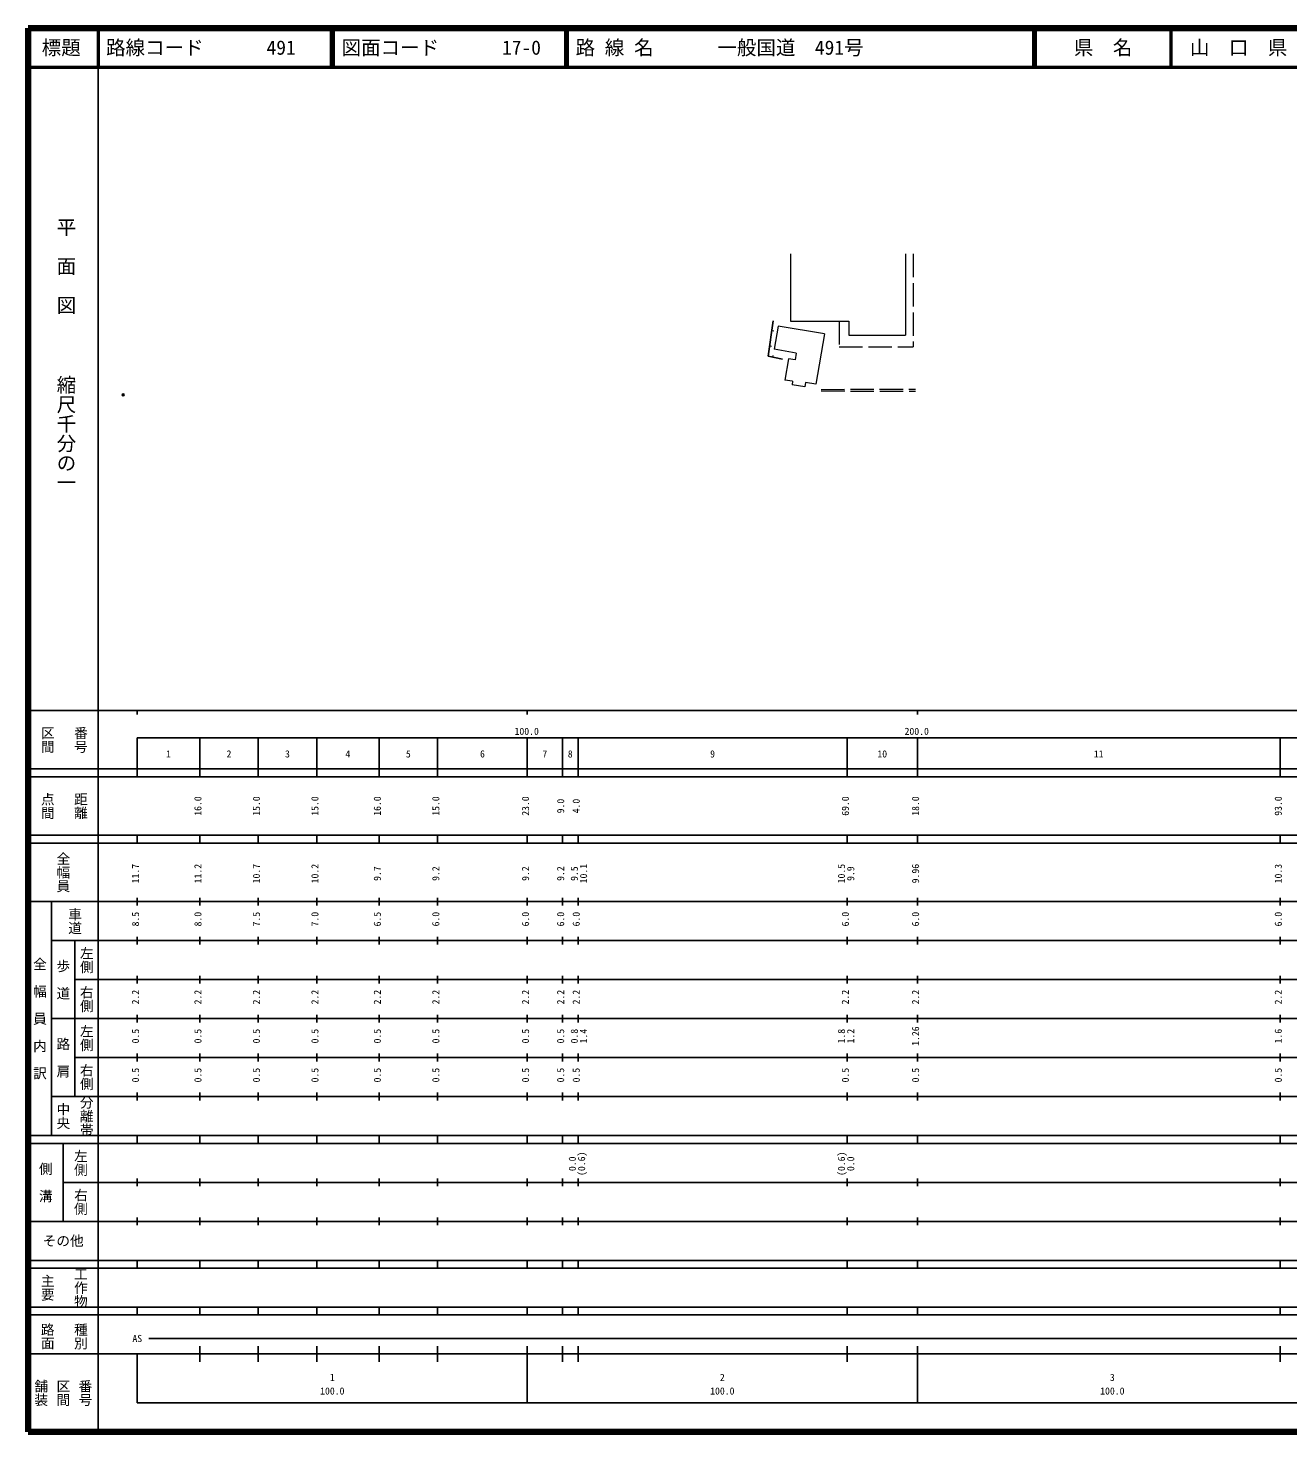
# Model space of a CAD drawing. Units: millimetres on the paper, with parts at other scales. Extents: x 40 to 680, y 20 to 380.
# Drawn here: x 40 to 363, y 20 to 380 of the extents above; entities that cross this region are included whole.
import ezdxf
from ezdxf.enums import TextEntityAlignment as Align

# ---------------------------------------------------------------- set-up
doc = ezdxf.new("R2010")
doc.units = ezdxf.units.MM
doc.header["$PDMODE"] = 32
doc.header["$PDSIZE"] = 0.5
doc.linetypes.add('DASHED', pattern=[7.5, 6, -1.5])
for name, color, linetype, lineweight in [('M-BGD', 7, 'Continuous', 13), ('M-BGD-EXST', 7, 'Continuous', 25), ('M-TTL', 2, 'Continuous', 140), ('M-TTL-LINE', 7, 'Continuous', 50)]:
    doc.layers.add(name, color=color, linetype=linetype, lineweight=lineweight)
doc.layers.add('M-BGD-RSTR', color=6, linetype='Continuous')
doc.layers.add('M-TTL-TXT', color=7, linetype='Continuous')
doc.styles.add('@ＭＳ ゴシック', font='')
doc.styles.add('ＭＳ ゴシック', font='')
doc.styles.get('@ＭＳ ゴシック').set_extended_font_data('@MS Gothic')
doc.styles.get('ＭＳ ゴシック').set_extended_font_data('MS Gothic')

msp = doc.modelspace()

# ---------------------------------------------------------------- linework, layer by layer
at = {"layer": 'M-BGD'}
for p, q in [((235.469, 322.092), (235.469, 304.872)), ((264.969, 322.092), (264.969, 301.272)), ((231.049, 304.949), (229.712, 295.828)), ((229.712, 295.828), (231.049, 304.949)), ((230.686, 302.469), (231.181, 302.397)), ((232.352, 303.585), (231.333, 297.619)), ((244.181, 301.564), (232.352, 303.585)), ((235.469, 304.872), (250.469, 304.872)), ((250.469, 304.872), (250.469, 301.272)), ((244.181, 301.564), (241.982, 288.698)), ((250.469, 301.272), (264.969, 301.272)), ((233.437, 295.111), (229.712, 295.828)), ((230.106, 298.512), (230.6, 298.439)), ((230.976, 295.585), (231.071, 296.076)), ((236.952, 296.659), (231.333, 297.619)), ((236.952, 296.659), (236.648, 294.885)), ((234.973, 295.171), (234.046, 289.75)), ((236.648, 294.885), (234.973, 295.171)), ((236.018, 289.413), (234.046, 289.75)), ((236.018, 289.413), (235.866, 288.526)), ((239.119, 287.97), (235.866, 288.526)), ((239.321, 289.153), (239.119, 287.97)), ((241.982, 288.698), (239.321, 289.153))]:
    msp.add_line(p, q, dxfattribs=at)
at = {"layer": 'M-BGD', "linetype": 'DASHED'}
for p, q in [((266.969, 322.092), (266.969, 298.272)), ((247.969, 304.872), (247.969, 298.272)), ((247.969, 298.272), (266.969, 298.272)), ((243.33, 287.347), (267.554, 287.427)), ((243.385, 286.955), (267.501, 286.876))]:
    msp.add_line(p, q, dxfattribs=at)
at = {"layer": 'M-BGD', "color": 1}
msp.add_line((229.712, 295.828), (233.437, 295.111), dxfattribs=at)
at = {"layer": 'M-BGD-EXST'}
for p, q in [((58, 370), (58, 20)), ((40, 205), (579, 205)), ((68, 205), (68, 204)), ((168, 205), (168, 204)), ((268, 205), (268, 204)), ((68, 198), (579, 198)), ((68, 198), (68, 188)), ((84, 188), (84, 198)), ((99, 188), (99, 198)), ((114, 188), (114, 198)), ((130, 188), (130, 198)), ((145, 188), (145, 198)), ((168, 188), (168, 198)), ((177, 188), (177, 198)), ((181, 188), (181, 198)), ((250, 188), (250, 198)), ((268, 188), (268, 198)), ((361, 188), (361, 198)), ((40, 190), (579, 190)), ((40, 188), (579, 188)), ((40, 173), (579, 173)), ((68, 171), (68, 173)), ((84, 171), (84, 173)), ((99, 171), (99, 173)), ((114, 171), (114, 173)), ((130, 171), (130, 173)), ((145, 171), (145, 173)), ((168, 171), (168, 173)), ((177, 171), (177, 173)), ((181, 171), (181, 173)), ((250, 171), (250, 173)), ((268, 171), (268, 173)), ((361, 171), (361, 173)), ((40, 171), (579, 171)), ((40, 156), (579, 156)), ((46, 96), (46, 156)), ((68, 155), (68, 157)), ((84, 155), (84, 157)), ((99, 155), (99, 157)), ((114, 155), (114, 157)), ((130, 155), (130, 157)), ((145, 155), (145, 157)), ((168, 155), (168, 157)), ((177, 155), (177, 157)), ((181, 155), (181, 157)), ((250, 155), (250, 157)), ((268, 155), (268, 157)), ((361, 155), (361, 157)), ((46, 146), (579, 146)), ((52, 146), (52, 106)), ((68, 145), (68, 147)), ((84, 145), (84, 147)), ((99, 145), (99, 147)), ((114, 145), (114, 147)), ((130, 145), (130, 147)), ((145, 145), (145, 147)), ((168, 145), (168, 147)), ((177, 145), (177, 147)), ((181, 145), (181, 147)), ((250, 145), (250, 147)), ((268, 145), (268, 147)), ((361, 145), (361, 147)), ((68, 135), (68, 137)), ((84, 135), (84, 137)), ((99, 135), (99, 137)), ((114, 135), (114, 137)), ((130, 135), (130, 137)), ((145, 135), (145, 137)), ((168, 135), (168, 137)), ((177, 135), (177, 137)), ((181, 135), (181, 137)), ((250, 135), (250, 137)), ((268, 135), (268, 137)), ((361, 135), (361, 137)), ((52, 136), (579, 136)), ((46, 126), (579, 126)), ((68, 125), (68, 127)), ((84, 125), (84, 127)), ((99, 125), (99, 127)), ((114, 125), (114, 127)), ((130, 125), (130, 127)), ((145, 125), (145, 127)), ((168, 125), (168, 127)), ((177, 125), (177, 127)), ((181, 125), (181, 127)), ((250, 125), (250, 127)), ((268, 125), (268, 127)), ((361, 125), (361, 127)), ((52, 116), (579, 116)), ((68, 115), (68, 117)), ((84, 115), (84, 117)), ((99, 115), (99, 117)), ((114, 115), (114, 117)), ((130, 115), (130, 117)), ((145, 115), (145, 117)), ((168, 115), (168, 117)), ((177, 115), (177, 117)), ((181, 115), (181, 117)), ((250, 115), (250, 117)), ((268, 115), (268, 117)), ((361, 115), (361, 117)), ((46, 106), (579, 106)), ((68, 105), (68, 107)), ((84, 105), (84, 107)), ((99, 105), (99, 107)), ((114, 105), (114, 107)), ((130, 105), (130, 107)), ((145, 105), (145, 107)), ((168, 105), (168, 107)), ((177, 105), (177, 107)), ((181, 105), (181, 107)), ((250, 105), (250, 107)), ((268, 105), (268, 107)), ((361, 105), (361, 107)), ((40, 96), (579, 96)), ((40, 94), (579, 94)), ((49, 94), (49, 74)), ((68, 94), (68, 96)), ((84, 94), (84, 96)), ((99, 94), (99, 96)), ((114, 94), (114, 96)), ((130, 94), (130, 96)), ((145, 94), (145, 96)), ((168, 94), (168, 96)), ((177, 94), (177, 96)), ((181, 94), (181, 96)), ((250, 94), (250, 96)), ((268, 94), (268, 96)), ((361, 94), (361, 96)), ((49, 84), (579, 84)), ((68, 83), (68, 85)), ((84, 83), (84, 85)), ((99, 83), (99, 85)), ((114, 83), (114, 85)), ((130, 83), (130, 85)), ((145, 83), (145, 85)), ((168, 83), (168, 85)), ((177, 83), (177, 85)), ((181, 83), (181, 85)), ((250, 83), (250, 85)), ((268, 83), (268, 85)), ((361, 83), (361, 85)), ((40, 74), (579, 74)), ((68, 73), (68, 75)), ((84, 73), (84, 75)), ((99, 73), (99, 75)), ((114, 73), (114, 75)), ((130, 73), (130, 75)), ((145, 73), (145, 75)), ((168, 73), (168, 75)), ((177, 73), (177, 75)), ((181, 73), (181, 75)), ((250, 73), (250, 75)), ((268, 73), (268, 75)), ((361, 73), (361, 75)), ((40, 64), (579, 64)), ((40, 62), (579, 62)), ((68, 62), (68, 64)), ((84, 62), (84, 64)), ((99, 62), (99, 64)), ((114, 62), (114, 64)), ((130, 62), (130, 64)), ((145, 62), (145, 64)), ((168, 62), (168, 64)), ((177, 62), (177, 64)), ((181, 62), (181, 64)), ((250, 62), (250, 64)), ((268, 62), (268, 64)), ((361, 62), (361, 64)), ((40, 52), (579, 52)), ((68, 50), (68, 52)), ((84, 50), (84, 52)), ((99, 50), (99, 52)), ((114, 50), (114, 52)), ((130, 50), (130, 52)), ((145, 50), (145, 52)), ((168, 50), (168, 52)), ((177, 50), (177, 52)), ((181, 50), (181, 52)), ((250, 50), (250, 52)), ((268, 50), (268, 52)), ((361, 50), (361, 52)), ((40, 50), (579, 50)), ((71, 44), (565, 44)), ((40, 40), (579, 40)), ((68, 40), (68, 27.5)), ((84, 38), (84, 42)), ((99, 38), (99, 42)), ((114, 38), (114, 42)), ((130, 38), (130, 42)), ((145, 38), (145, 42)), ((168, 27.5), (168, 42)), ((177, 38), (177, 42)), ((181, 38), (181, 42)), ((250, 38), (250, 42)), ((268, 27.5), (268, 42)), ((361, 38), (361, 42)), ((68, 27.5), (579, 27.5))]:
    msp.add_line(p, q, dxfattribs=at)
at = {"layer": 'M-BGD-RSTR'}
msp.add_point((64.408, 285.943), dxfattribs=at)
at = {"layer": 'M-TTL'}
for p, q in [((40, 380), (40, 20)), ((680, 380), (40, 380)), ((40, 20), (680, 20))]:
    msp.add_line(p, q, dxfattribs=at)
at = {"layer": 'M-TTL-LINE'}
for p, q in [((58, 380), (58, 370)), ((117.75, 380), (117.75, 370)), ((118.25, 380), (118.25, 370)), ((177.75, 380), (177.75, 370)), ((178.25, 380), (178.25, 370)), ((297.75, 380), (297.75, 370)), ((298.25, 380), (298.25, 370)), ((333, 380), (333, 370)), ((40, 370), (680, 370))]:
    msp.add_line(p, q, dxfattribs=at)

# ---------------------------------------------------------------- texts
at = {"layer": 'M-BGD-EXST', "style": '@ＭＳ ゴシック'}
for s, p in [('平  面  図', (49.777, 306.475)), ('縮尺千分の一', (49.777, 261.03))]:
    msp.add_text(s, height=3.666, rotation=270, dxfattribs=at).set_placement(p, align=Align.MIDDLE_RIGHT)
for s, p in [('区間', (45, 197.5)), ('番号', (53.5, 197.5)), ('点間', (45, 180.5)), ('距離', (53.5, 180.5)), ('全幅員', (49, 163.5)), ('車道', (52, 151)), ('左側', (55, 141)), ('全\u3000幅\u3000員\u3000内\u3000訳', (43, 126)), ('歩\u3000道', (49, 136)), ('右側', (55, 131)), ('左側', (55, 121)), ('路\u3000肩', (49, 116)), ('右側', (55, 111)), ('分離帯', (55, 101)), ('中央', (49, 101)), ('左側', (53.5, 89)), ('側\u3000溝', (44.5, 84)), ('右側', (53.5, 79)), ('工作物', (53.5, 57)), ('主要', (45, 57)), ('路面', (45, 44.5)), ('種別', (53.5, 44.5)), ('舗装', (43.333, 30)), ('区間', (49, 30)), ('番号', (54.667, 30))]:
    msp.add_text(s, height=2.566, rotation=270, dxfattribs=at).set_placement(p, align=Align.MIDDLE_CENTER)
at = {"layer": 'M-BGD-EXST', "style": 'ＭＳ ゴシック'}
for s, p in [('100.0', (167.844, 198.195)), ('200.0', (267.844, 198.195)), ('1', (76, 192.405)), ('2', (91.5, 192.405)), ('3', (106.5, 192.405)), ('4', (122, 192.405)), ('5', (137.5, 192.405)), ('6', (156.5, 192.405)), ('7', (172.5, 192.405)), ('8', (179, 192.405)), ('9', (215.5, 192.405)), ('10', (259, 192.405)), ('11', (314.5, 192.405)), ('AS', (68, 42.5)), ('1', (118, 32.523)), ('2', (218, 32.523)), ('3', (318, 32.523)), ('100.0', (118, 29.033)), ('100.0', (218, 29.033)), ('100.0', (318, 29.033))]:
    msp.add_text(s, height=1.833, dxfattribs=at).set_placement(p, align=Align.BOTTOM_CENTER)
for s, p in [('16.0', (85, 180.5)), ('15.0', (100, 180.5)), ('15.0', (115, 180.5)), ('16.0', (131, 180.5)), ('15.0', (146, 180.5)), ('23.0', (169, 180.5)), ('9.0', (178, 180.5)), ('4.0', (182, 180.5)), ('69.0', (251, 180.5)), ('18.0', (269, 180.5)), ('93.0', (362, 180.5)), ('11.7', (69, 163.174)), ('11.2', (85, 163.174)), ('10.7', (100, 163.174)), ('10.2', (115, 163.174)), ('9.7', (131, 163.174)), ('9.2', (146, 163.174)), ('9.2', (169, 163.174)), ('9.2', (178, 163.174)), ('9.5', (181.509, 163.174)), ('10.1', (183.879, 163.174)), ('10.5', (250, 163.174)), ('9.9', (252.37, 163.174)), ('9.96', (269, 163.174)), ('10.3', (362, 163.174)), ('8.5', (69, 151.5)), ('8.0', (85, 151.5)), ('7.5', (100, 151.5)), ('7.0', (115, 151.5)), ('6.5', (131, 151.5)), ('6.0', (146, 151.5)), ('6.0', (169, 151.5)), ('6.0', (178, 151.5)), ('6.0', (182, 151.5)), ('6.0', (251, 151.5)), ('6.0', (269, 151.5)), ('6.0', (362, 151.5)), ('2.2', (69, 131.5)), ('2.2', (85, 131.5)), ('2.2', (100, 131.5)), ('2.2', (115, 131.5)), ('2.2', (131, 131.5)), ('2.2', (146, 131.5)), ('2.2', (169, 131.5)), ('2.2', (178, 131.5)), ('2.2', (182, 131.5)), ('2.2', (251, 131.5)), ('2.2', (269, 131.5)), ('2.2', (362, 131.5)), ('0.5', (69, 121.5)), ('0.5', (85, 121.5)), ('0.5', (100, 121.5)), ('0.5', (115, 121.5)), ('0.5', (131, 121.5)), ('0.5', (146, 121.5)), ('0.5', (169, 121.5)), ('0.5', (178, 121.5)), ('0.8', (181.509, 121.5)), ('1.4', (183.879, 121.5)), ('1.8', (250, 121.5)), ('1.2', (252.37, 121.5)), ('1.26', (269, 121.5)), ('1.6', (362, 121.5)), ('0.5', (69, 111.5)), ('0.5', (85, 111.5)), ('0.5', (100, 111.5)), ('0.5', (115, 111.5)), ('0.5', (131, 111.5)), ('0.5', (146, 111.5)), ('0.5', (169, 111.5)), ('0.5', (178, 111.5)), ('0.5', (182, 111.5)), ('0.5', (251, 111.5)), ('0.5', (269, 111.5)), ('0.5', (362, 111.5)), ('0.0', (181, 88.764)), ('(0.6)', (183.37, 88.764)), ('(0.6)', (250, 88.764)), ('0.0', (252.37, 88.764))]:
    msp.add_text(s, height=1.833, rotation=90, dxfattribs=at).set_placement(p, align=Align.BOTTOM_CENTER)
msp.add_text('その他', height=2.566, dxfattribs=at).set_placement((49, 69), align=Align.MIDDLE_CENTER)
at = {"layer": 'M-TTL-TXT', "style": 'ＭＳ ゴシック'}
for s, p in [('標題', (48.5, 375)), ('県\u3000名', (315.625, 375)), ('山\u3000口\u3000県', (350.375, 375))]:
    msp.add_text(s, height=3.666, dxfattribs=at).set_placement(p, align=Align.MIDDLE_CENTER)
for s, p in [('路線コード', (60, 375)), ('491', (101.142, 375)), ('図面コード', (120.38, 375)), ('17-0', (161.521, 375)), ('路 線 名', (180.38, 375)), ('一般国道\u3000491号', (216.734, 375))]:
    msp.add_text(s, height=3.666, dxfattribs=at).set_placement(p, align=Align.MIDDLE_LEFT)

doc.saveas('drawing.dxf')
